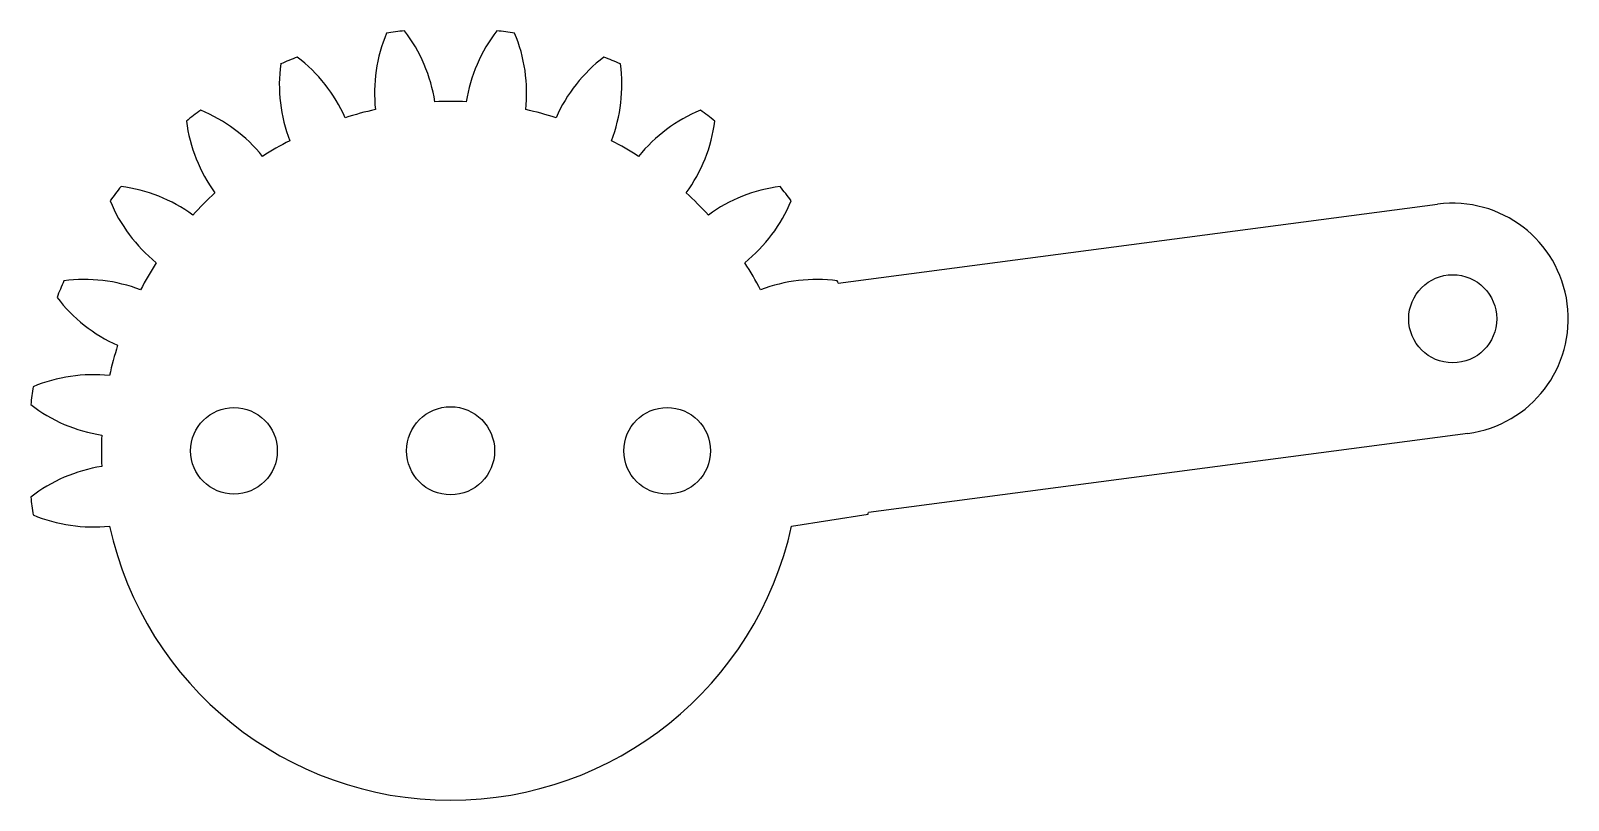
# Model space of a CAD drawing. Extents: x -14.5 to 38.7, y -12.1 to 14.5.
import ezdxf

# ---------------------------------------------------------------- set-up
doc = ezdxf.new("R2010")
doc.units = 0
doc.layers.get('0').update_dxf_attribs({"linetype": 'CONTINUOUS'})

msp = doc.modelspace()

# ---------------------------------------------------------------- linework, layer by layer
at = {"color": 7, "linetype": 'CONTINUOUS'}
for p, q in [((13.425, 5.802), (34.178, 8.534)), ((35.223, 0.603), (14.469, -2.13)), ((11.809, -2.602), (14.46, -2.188))]:
    msp.add_line(p, q, dxfattribs=at)
for centre, radius in [((34.701, 4.568), 1.525), ((-7.5, 0), 1.5), ((0, 0), 1.525), ((7.5, 0), 1.5)]:
    msp.add_circle(centre, radius, dxfattribs=at)
for centre, radius, start, end in [((2.767, 12.38), 5.4, 157.3965, 186.0693), ((0, 0), 14.625, 96.2773, 98.7227), ((-5.877, 11.242), 5.4, 8.9307, 37.6035), ((5.877, 11.242), 5.4, 142.3965, 171.0693), ((0, 0), 14.625, 81.2773, 83.7227), ((-2.767, 12.38), 5.4, 353.9307, 22.6035), ((-0.531, 12.675), 5.4, 172.3965, 201.0693), ((0, 0), 14.625, 111.2773, 113.7227), ((-8.587, 9.338), 5.4, 23.9307, 52.6035), ((8.587, 9.338), 5.4, 127.3965, 156.0693), ((0, 0), 14.625, 66.2773, 68.7227), ((0.531, 12.675), 5.4, 338.9307, 7.6035), ((0, 0), 14.625, 126.2773, 128.7227), ((-10.711, 6.797), 5.4, 38.9307, 67.6035), ((0, 0), 12.093, 102.4277, 107.5723), ((0, 0), 12.093, 87.4277, 92.5723), ((0, 0), 12.093, 72.4277, 77.5723), ((10.711, 6.797), 5.4, 112.3965, 141.0693), ((0, 0), 14.625, 51.2773, 53.7227), ((-3.794, 12.105), 5.4, 187.3965, 216.0693), ((3.794, 12.105), 5.4, 323.9307, 352.6035), ((0, 0), 12.093, 117.4277, 122.5723), ((0, 0), 12.093, 57.4277, 62.5723), ((0, 0), 14.625, 141.2773, 143.7227), ((-12.105, 3.794), 5.4, 53.9307, 82.6035), ((12.105, 3.794), 5.4, 97.3965, 126.0693), ((0, 0), 14.625, 36.2773, 38.7227), ((-6.797, 10.711), 5.4, 202.3965, 231.0693), ((0, 0), 12.093, 132.4277, 137.5723), ((0, 0), 12.093, 42.4277, 47.5723), ((6.797, 10.711), 5.4, 308.9307, 337.6035), ((34.701, 4.568), 4, 277.5, 97.5), ((0, 0), 12.093, 147.4277, 152.5723), ((0, 0), 12.093, 27.4277, 32.5723), ((0, 0), 14.625, 156.2773, 158.7227), ((-12.675, 0.531), 5.4, 68.9307, 97.6035), ((12.675, 0.531), 5.4, 82.3965, 111.0693), ((0, 0), 14.625, 23.3729, 23.7227), ((-9.338, 8.587), 5.4, 217.3965, 246.0693), ((0, 0), 12.093, 162.4277, 167.5723), ((0, 0), 14.625, 171.2773, 173.7227), ((-12.38, -2.767), 5.4, 83.9307, 112.6035), ((-11.242, 5.877), 5.4, 232.3965, 261.0693), ((0, 0), 12.093, 177.4277, 182.5723), ((-11.242, -5.877), 5.4, 98.9307, 127.6035), ((0, 0), 14.625, 186.2773, 188.7227), ((-12.38, 2.767), 5.4, 247.3965, 276.0693), ((0, 0), 12.093, 192.4277, 347.5723), ((0, 0), 14.625, 351.3975, 351.6271)]:
    msp.add_arc(centre, radius, start, end, dxfattribs=at)

doc.saveas('drawing.dxf')
